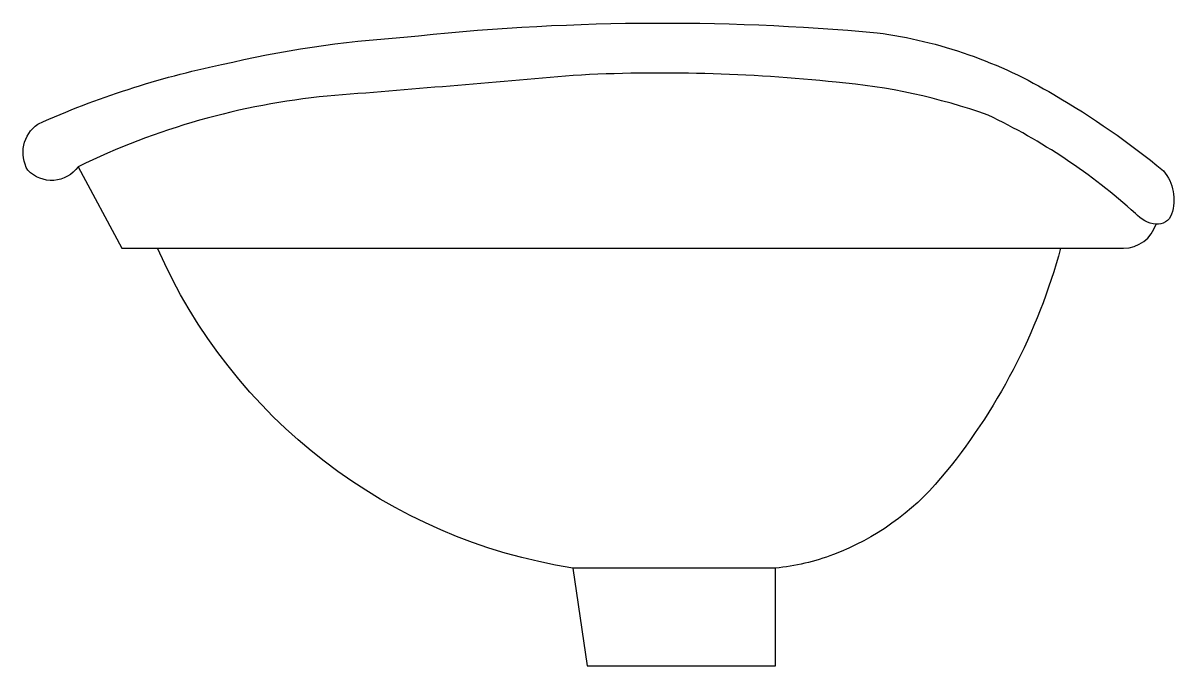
# Model space of a CAD drawing. Header units: millimetres. Extents: x 43.847 to 44.241, y -9.931 to -9.711.
import ezdxf

# ---------------------------------------------------------------- set-up
doc = ezdxf.new("R2010")
doc.units = ezdxf.units.MM
doc.header["$LTSCALE"] = 10

msp = doc.modelspace()

# ---------------------------------------------------------------- linework, layer by layer
for p, q in [((44.03495, -9.89768), (44.03985, -9.93118)), ((44.1043, -9.93118), (44.1043, -9.89768)), ((44.03985, -9.93118), (44.1043, -9.93118))]:
    msp.add_line(p, q)
for points in [[(43.86558, -9.76036, -0.46831), (43.84839, -9.76155, -0.391351), (43.85184, -9.74571, -0.054395), (43.91467, -9.72538, -0.042592), (43.9771, -9.71603, -0.050348), (44.13917, -9.71448, -0.102366), (44.19959, -9.73565, -0.043144), (44.2371, -9.76174, -0.267027), (44.23989, -9.7766, -0.346367), (44.23459, -9.77998, -0.192897), (44.22753, -9.7763, 0.07217), (44.17713, -9.74268, 0.064765), (44.12513, -9.73141, 0.040405), (44.03506, -9.72909, -0.00205), (43.95088, -9.73615, 0.089434), (43.86558, -9.76036, 7.127818)], [(43.86558, -9.76036), (43.88059, -9.78818), (44.22347, -9.78818, 0.328715), (44.23459, -9.77998, 0.01925)], [(44.20193, -9.78818, -0.108659), (44.16087, -9.86694, -0.128505), (44.12415, -9.89305, -0.066847), (44.1043, -9.89768), (44.03495, -9.89768, -0.255599), (43.89275, -9.78818, -0.255599)]]:
    msp.add_lwpolyline(points, format="xyb")

doc.saveas('drawing.dxf')
